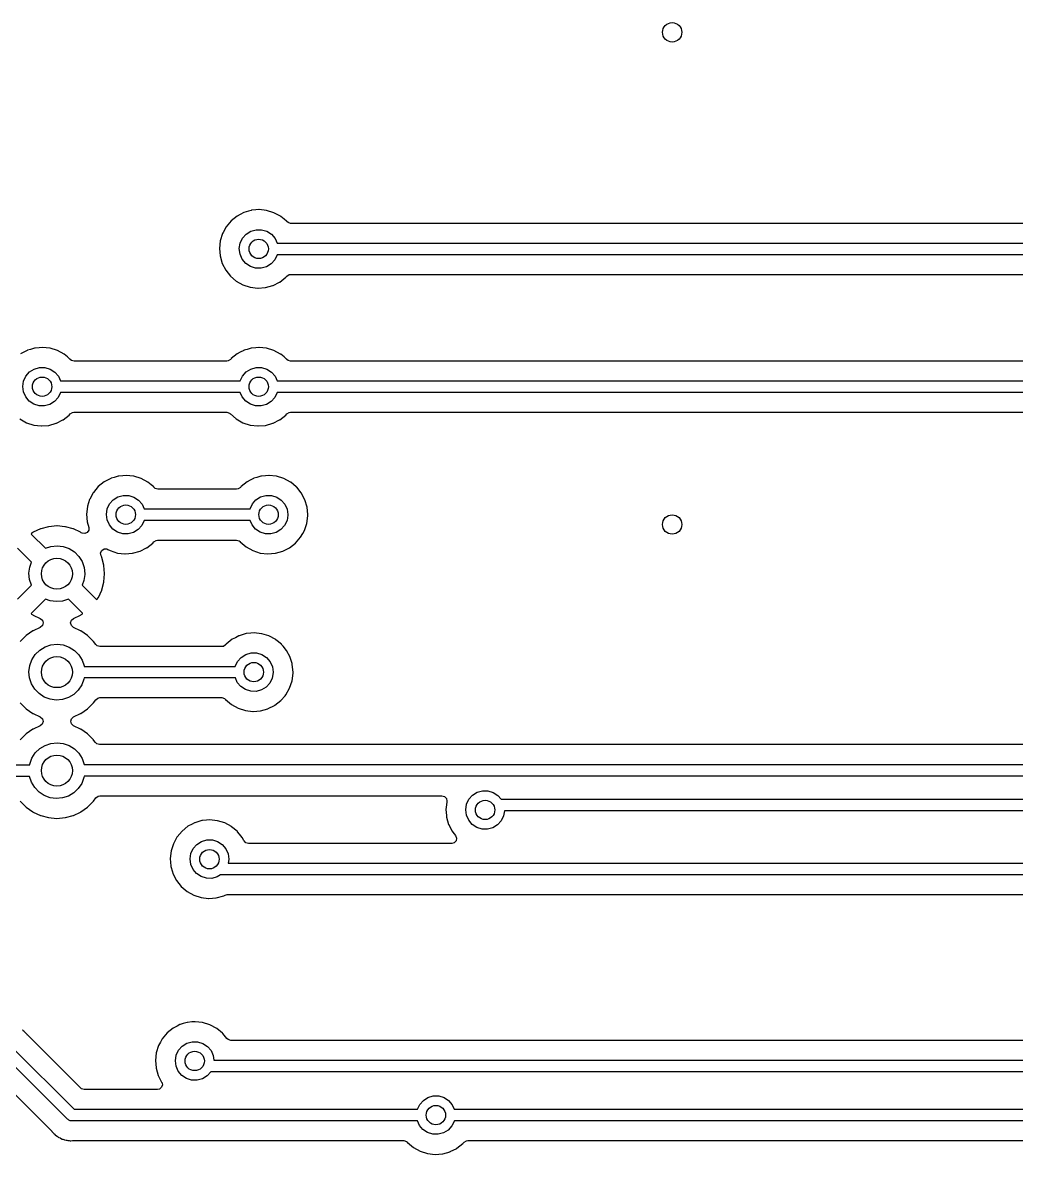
# Model space of a CAD drawing. Extents: x 41 to 172, y -227 to -42.
# Drawn here: x 84.21 to 109.85, y -186.43 to -157.23 of the extents above; entities that cross this region are included whole.
import ezdxf

# ---------------------------------------------------------------- set-up
doc = ezdxf.new("R2010")
doc.units = 0
doc.layers.add('BLACK', color=7, linetype='CONTINUOUS')

msp = doc.modelspace()

# ---------------------------------------------------------------- linework, layer by layer
at = {"layer": 'BLACK', "linetype": 'CONTINUOUS'}
for p, q in [((90.1012, -162.074), (90.0372, -162.093)), ((90.1071, -162.073), (90.1012, -162.074)), ((90.1012, -162.074), (90.1012, -162.074)), ((90.1132, -162.072), (90.1071, -162.073)), ((90.1133, -162.072), (90.1132, -162.072)), ((90.2216, -162.062), (90.1133, -162.072)), ((90.3041, -162.055), (90.2216, -162.062)), ((90.3102, -162.055), (90.3041, -162.055)), ((90.4946, -162.075), (90.3102, -162.055)), ((90.3102, -162.055), (90.3102, -162.055)), ((90.5008, -162.075), (90.4946, -162.075)), ((90.4946, -162.075), (90.4946, -162.075)), ((90.6897, -162.134), (90.5008, -162.075)), ((89.588, -162.344), (89.4608, -162.495)), ((89.7421, -162.22), (89.588, -162.344)), ((89.8211, -162.179), (89.7421, -162.22)), ((89.9119, -162.131), (89.8211, -162.179)), ((89.9174, -162.128), (89.9119, -162.131)), ((89.9119, -162.131), (89.9119, -162.131)), ((90.0372, -162.093), (89.9174, -162.128)), ((90.8637, -162.228), (90.6897, -162.134)), ((90.8684, -162.232), (90.8637, -162.228)), ((90.9501, -162.299), (90.8684, -162.232)), ((90.8684, -162.232), (90.8684, -162.232)), ((91.0161, -162.354), (90.9501, -162.299)), ((91.02, -162.359), (91.0161, -162.354)), ((91.0236, -162.363), (91.02, -162.359)), ((91.02, -162.359), (91.02, -162.359)), ((91.0531, -162.389), (91.0236, -162.363)), ((89.3791, -162.644), (89.3656, -162.669)), ((89.4579, -162.501), (89.3791, -162.644)), ((89.4608, -162.495), (89.4579, -162.501)), ((89.4579, -162.501), (89.4579, -162.501)), ((89.9729, -162.687), (90.0928, -162.612)), ((90.0928, -162.612), (90.2291, -162.573)), ((90.2291, -162.573), (90.3709, -162.573)), ((90.3709, -162.573), (90.5067, -162.614)), ((90.5067, -162.614), (90.6257, -162.691)), ((91.1212, -162.409), (91.0531, -162.389)), ((120.97, -162.409), (91.1212, -162.409)), ((89.3058, -162.857), (89.2837, -163.054)), ((89.3656, -162.669), (89.3058, -162.857)), ((89.797, -163.062), (89.8188, -162.922)), ((89.8188, -162.922), (89.8791, -162.793)), ((89.8791, -162.793), (89.9729, -162.687)), ((90.6257, -162.691), (90.7182, -162.799)), ((90.7182, -162.799), (90.7725, -162.918)), ((90.7725, -162.918), (121.317, -162.918)), ((89.2837, -163.054), (89.3003, -163.251)), ((89.8154, -163.202), (89.797, -163.062)), ((89.8725, -163.332), (89.8154, -163.202)), ((90.7733, -163.22), (90.7115, -163.348)), ((90.7737, -163.218), (90.7733, -163.22)), ((121.318, -163.218), (90.7737, -163.218)), ((89.3003, -163.251), (89.3548, -163.441)), ((89.3548, -163.441), (89.4452, -163.617)), ((89.9637, -163.441), (89.8725, -163.332)), ((90.0817, -163.519), (89.9637, -163.441)), ((90.2171, -163.562), (90.0817, -163.519)), ((90.4956, -163.527), (90.3588, -163.564)), ((90.6164, -163.453), (90.4956, -163.527)), ((90.7115, -163.348), (90.6164, -163.453)), ((89.4452, -163.617), (89.568, -163.772)), ((89.568, -163.772), (89.7186, -163.9)), ((90.3588, -163.564), (90.2171, -163.562)), ((90.84, -163.924), (90.9958, -163.802)), ((90.9958, -163.802), (91.0232, -163.77)), ((91.0232, -163.77), (91.0829, -163.732)), ((91.0829, -163.732), (91.1186, -163.726)), ((91.1186, -163.726), (120.967, -163.726)), ((89.7186, -163.9), (89.8913, -163.997)), ((89.8913, -163.997), (90.0794, -164.058)), ((90.0794, -164.058), (90.2758, -164.081)), ((90.2758, -164.081), (90.2819, -164.081)), ((90.2819, -164.081), (90.4668, -164.066)), ((90.2819, -164.081), (90.2819, -164.081)), ((90.4668, -164.066), (90.4668, -164.066)), ((90.4668, -164.066), (90.473, -164.066)), ((90.473, -164.066), (90.6635, -164.013)), ((90.6635, -164.013), (90.669, -164.01)), ((90.669, -164.01), (90.8345, -163.926)), ((90.669, -164.01), (90.669, -164.01)), ((90.8345, -163.926), (90.84, -163.924)), ((90.8345, -163.926), (90.8345, -163.926)), ((84.2331, -165.735), (84.1541, -165.776)), ((84.3239, -165.687), (84.2331, -165.735)), ((84.3294, -165.684), (84.3239, -165.687)), ((84.3239, -165.687), (84.3239, -165.687)), ((84.4081, -165.661), (84.3294, -165.684)), ((84.5132, -165.63), (84.4081, -165.661)), ((84.5191, -165.629), (84.5132, -165.63)), ((84.5132, -165.63), (84.5132, -165.63)), ((84.5252, -165.628), (84.5191, -165.629)), ((84.5253, -165.628), (84.5252, -165.628)), ((84.6336, -165.618), (84.5253, -165.628)), ((84.7161, -165.611), (84.6336, -165.618)), ((84.7222, -165.611), (84.7161, -165.611)), ((84.9066, -165.631), (84.7222, -165.611)), ((84.7222, -165.611), (84.7222, -165.611)), ((84.9128, -165.631), (84.9066, -165.631)), ((84.9066, -165.631), (84.9066, -165.631)), ((85.1017, -165.69), (84.9128, -165.631)), ((85.2757, -165.784), (85.1017, -165.69)), ((85.2804, -165.788), (85.2757, -165.784)), ((85.3621, -165.855), (85.2804, -165.788)), ((85.2804, -165.788), (85.2804, -165.788)), ((85.4281, -165.91), (85.3621, -165.855)), ((89.7421, -165.776), (89.588, -165.9)), ((89.8211, -165.735), (89.7421, -165.776)), ((89.9119, -165.687), (89.8211, -165.735)), ((89.9174, -165.684), (89.9119, -165.687)), ((89.9119, -165.687), (89.9119, -165.687)), ((89.9961, -165.661), (89.9174, -165.684)), ((90.1012, -165.63), (89.9961, -165.661)), ((90.1071, -165.629), (90.1012, -165.63)), ((90.1012, -165.63), (90.1012, -165.63)), ((90.1132, -165.628), (90.1071, -165.629)), ((90.1133, -165.628), (90.1132, -165.628)), ((90.2216, -165.618), (90.1133, -165.628)), ((90.3041, -165.611), (90.2216, -165.618)), ((90.3102, -165.611), (90.3041, -165.611)), ((90.4946, -165.631), (90.3102, -165.611)), ((90.3102, -165.611), (90.3102, -165.611)), ((90.5008, -165.631), (90.4946, -165.631)), ((90.4946, -165.631), (90.4946, -165.631)), ((90.6897, -165.69), (90.5008, -165.631)), ((90.8637, -165.784), (90.6897, -165.69)), ((90.8684, -165.788), (90.8637, -165.784)), ((90.9501, -165.855), (90.8684, -165.788)), ((90.8684, -165.788), (90.8684, -165.788)), ((91.0161, -165.91), (90.9501, -165.855)), ((84.5048, -166.168), (84.6411, -166.129)), ((84.6411, -166.129), (84.7829, -166.129)), ((84.7829, -166.129), (84.9187, -166.17)), ((85.432, -165.915), (85.4281, -165.91)), ((85.4356, -165.919), (85.432, -165.915)), ((85.432, -165.915), (85.432, -165.915)), ((85.4651, -165.945), (85.4356, -165.919)), ((85.5332, -165.965), (85.4651, -165.945)), ((89.4742, -165.965), (85.5332, -165.965)), ((89.5116, -165.96), (89.4742, -165.965)), ((89.5708, -165.92), (89.5116, -165.96)), ((89.584, -165.905), (89.5708, -165.92)), ((89.588, -165.9), (89.584, -165.905)), ((90.0928, -166.168), (90.2291, -166.129)), ((90.2291, -166.129), (90.3709, -166.129)), ((90.3709, -166.129), (90.5067, -166.17)), ((91.02, -165.915), (91.0161, -165.91)), ((91.0236, -165.919), (91.02, -165.915)), ((91.02, -165.915), (91.02, -165.915)), ((91.0531, -165.945), (91.0236, -165.919)), ((91.1212, -165.965), (91.0531, -165.945)), ((120.97, -165.965), (91.1212, -165.965)), ((84.2308, -166.478), (84.2911, -166.349)), ((84.2911, -166.349), (84.3849, -166.243)), ((84.3849, -166.243), (84.5048, -166.168)), ((84.9187, -166.17), (85.0377, -166.247)), ((85.0377, -166.247), (85.1302, -166.355)), ((85.1302, -166.355), (85.1845, -166.474)), ((89.8206, -166.474), (89.8791, -166.349)), ((89.8791, -166.349), (89.9729, -166.243)), ((89.9729, -166.243), (90.0928, -166.168)), ((90.5067, -166.17), (90.6257, -166.247)), ((90.6257, -166.247), (90.7182, -166.355)), ((90.7182, -166.355), (90.7725, -166.474)), ((84.209, -166.618), (84.2308, -166.478)), ((84.2274, -166.758), (84.209, -166.618)), ((85.1845, -166.474), (89.8206, -166.474)), ((90.7725, -166.474), (121.317, -166.474)), ((84.2845, -166.888), (84.2274, -166.758)), ((84.3757, -166.997), (84.2845, -166.888)), ((84.4937, -167.075), (84.3757, -166.997)), ((85.0284, -167.009), (84.9076, -167.083)), ((85.1235, -166.904), (85.0284, -167.009)), ((85.1853, -166.776), (85.1235, -166.904)), ((85.1857, -166.774), (85.1853, -166.776)), ((89.8223, -166.774), (85.1857, -166.774)), ((89.8725, -166.888), (89.8223, -166.774)), ((89.9637, -166.997), (89.8725, -166.888)), ((90.0817, -167.075), (89.9637, -166.997)), ((90.6164, -167.009), (90.4956, -167.083)), ((90.7115, -166.904), (90.6164, -167.009)), ((90.7733, -166.776), (90.7115, -166.904)), ((90.7737, -166.774), (90.7733, -166.776)), ((121.318, -166.774), (90.7737, -166.774)), ((84.6291, -167.118), (84.4937, -167.075)), ((84.7708, -167.12), (84.6291, -167.118)), ((84.9076, -167.083), (84.7708, -167.12)), ((85.4078, -167.358), (85.4352, -167.326)), ((85.4352, -167.326), (85.4949, -167.288)), ((85.4949, -167.288), (85.5306, -167.282)), ((85.5306, -167.282), (89.4715, -167.282)), ((89.4715, -167.282), (89.5396, -167.303)), ((89.5396, -167.303), (89.5621, -167.321)), ((89.5621, -167.321), (89.5642, -167.323)), ((89.5642, -167.323), (89.568, -167.328)), ((89.568, -167.328), (89.7186, -167.456)), ((90.2171, -167.118), (90.0817, -167.075)), ((90.3588, -167.12), (90.2171, -167.118)), ((90.4956, -167.083), (90.3588, -167.12)), ((90.9958, -167.358), (91.0232, -167.326)), ((91.0232, -167.326), (91.0829, -167.288)), ((91.0829, -167.288), (91.1186, -167.282)), ((91.1186, -167.282), (120.967, -167.282)), ((84.1307, -167.456), (84.3033, -167.553)), ((84.3033, -167.553), (84.4914, -167.614)), ((84.4914, -167.614), (84.6878, -167.637)), ((84.6939, -167.637), (84.8788, -167.622)), ((84.8788, -167.622), (84.8788, -167.622)), ((84.8788, -167.622), (84.885, -167.622)), ((84.885, -167.622), (85.0755, -167.569)), ((85.0755, -167.569), (85.081, -167.566)), ((85.081, -167.566), (85.2465, -167.482)), ((85.081, -167.566), (85.081, -167.566)), ((85.2465, -167.482), (85.252, -167.48)), ((85.2465, -167.482), (85.2465, -167.482)), ((85.252, -167.48), (85.4078, -167.358)), ((89.7186, -167.456), (89.8913, -167.553)), ((89.8913, -167.553), (90.0794, -167.614)), ((90.0794, -167.614), (90.2758, -167.637)), ((90.2819, -167.637), (90.4668, -167.622)), ((90.4668, -167.622), (90.4668, -167.622)), ((90.4668, -167.622), (90.473, -167.622)), ((90.473, -167.622), (90.6635, -167.569)), ((90.6635, -167.569), (90.669, -167.566)), ((90.669, -167.566), (90.8345, -167.482)), ((90.669, -167.566), (90.669, -167.566)), ((90.8345, -167.482), (90.84, -167.48)), ((90.8345, -167.482), (90.8345, -167.482)), ((90.84, -167.48), (90.9958, -167.358)), ((84.6878, -167.637), (84.6939, -167.637)), ((84.6939, -167.637), (84.6939, -167.637)), ((90.2758, -167.637), (90.2819, -167.637)), ((90.2819, -167.637), (90.2819, -167.637)), ((86.3131, -169.078), (86.159, -169.202)), ((86.3921, -169.037), (86.3131, -169.078)), ((86.4829, -168.989), (86.3921, -169.037)), ((86.4884, -168.986), (86.4829, -168.989)), ((86.4829, -168.989), (86.4829, -168.989)), ((86.5671, -168.963), (86.4884, -168.986)), ((86.6722, -168.932), (86.5671, -168.963)), ((86.6781, -168.931), (86.6722, -168.932)), ((86.6722, -168.932), (86.6722, -168.932)), ((86.6842, -168.93), (86.6781, -168.931)), ((86.6843, -168.93), (86.6842, -168.93)), ((86.7926, -168.92), (86.6843, -168.93)), ((86.8751, -168.913), (86.7926, -168.92)), ((86.8812, -168.913), (86.8751, -168.913)), ((87.0656, -168.933), (86.8812, -168.913)), ((86.8812, -168.913), (86.8812, -168.913)), ((87.0718, -168.933), (87.0656, -168.933)), ((87.0656, -168.933), (87.0656, -168.933)), ((87.2607, -168.992), (87.0718, -168.933)), ((87.4347, -169.086), (87.2607, -168.992)), ((89.9961, -169.078), (89.842, -169.202)), ((90.0751, -169.037), (89.9961, -169.078)), ((90.1659, -168.989), (90.0751, -169.037)), ((90.1714, -168.986), (90.1659, -168.989)), ((90.1659, -168.989), (90.1659, -168.989)), ((90.2501, -168.963), (90.1714, -168.986)), ((90.3552, -168.932), (90.2501, -168.963)), ((90.3611, -168.931), (90.3552, -168.932)), ((90.3552, -168.932), (90.3552, -168.932)), ((90.3672, -168.93), (90.3611, -168.931)), ((90.3673, -168.93), (90.3672, -168.93)), ((90.4756, -168.92), (90.3673, -168.93)), ((90.5581, -168.913), (90.4756, -168.92)), ((90.5642, -168.913), (90.5581, -168.913)), ((90.7486, -168.933), (90.5642, -168.913)), ((90.5642, -168.913), (90.5642, -168.913)), ((90.7548, -168.933), (90.7486, -168.933)), ((90.7486, -168.933), (90.7486, -168.933)), ((90.9437, -168.992), (90.7548, -168.933)), ((91.1177, -169.086), (90.9437, -168.992)), ((86.0254, -169.365), (85.9366, -169.527)), ((86.0289, -169.359), (86.0254, -169.365)), ((86.0318, -169.353), (86.0289, -169.359)), ((86.0289, -169.359), (86.0289, -169.359)), ((86.159, -169.202), (86.0318, -169.353)), ((87.4394, -169.09), (87.4347, -169.086)), ((87.5211, -169.157), (87.4394, -169.09)), ((87.4394, -169.09), (87.4394, -169.09)), ((87.5871, -169.212), (87.5211, -169.157)), ((87.591, -169.217), (87.5871, -169.212)), ((87.5946, -169.221), (87.591, -169.217)), ((87.591, -169.217), (87.591, -169.217)), ((87.6241, -169.247), (87.5946, -169.221)), ((87.6922, -169.267), (87.6241, -169.247)), ((89.7282, -169.267), (87.6922, -169.267)), ((89.7656, -169.262), (89.7282, -169.267)), ((89.8248, -169.222), (89.7656, -169.262)), ((89.838, -169.207), (89.8248, -169.222)), ((89.842, -169.202), (89.838, -169.207)), ((91.1224, -169.09), (91.1177, -169.086)), ((91.2637, -169.207), (91.1224, -169.09)), ((91.1224, -169.09), (91.1224, -169.09)), ((91.2701, -169.212), (91.2637, -169.207)), ((91.274, -169.217), (91.2701, -169.212)), ((91.2776, -169.221), (91.274, -169.217)), ((91.274, -169.217), (91.274, -169.217)), ((91.3951, -169.365), (91.2776, -169.221)), ((91.4879, -169.54), (91.3951, -169.365)), ((85.9347, -169.533), (85.8786, -169.709)), ((85.9366, -169.527), (85.9347, -169.533)), ((85.9347, -169.533), (85.9347, -169.533)), ((86.3898, -169.78), (86.4501, -169.651)), ((86.4501, -169.651), (86.5439, -169.545)), ((86.5439, -169.545), (86.6638, -169.47)), ((86.6638, -169.47), (86.8001, -169.431)), ((86.8001, -169.431), (86.9419, -169.431)), ((86.9419, -169.431), (87.0777, -169.472)), ((87.0777, -169.472), (87.1967, -169.549)), ((87.1967, -169.549), (87.2892, -169.657)), ((87.2892, -169.657), (87.3435, -169.776)), ((90.0746, -169.776), (90.1331, -169.651)), ((90.1331, -169.651), (90.2269, -169.545)), ((90.2269, -169.545), (90.3468, -169.47)), ((90.3468, -169.47), (90.4831, -169.431)), ((90.4831, -169.431), (90.6249, -169.431)), ((90.6249, -169.431), (90.7607, -169.472)), ((90.7607, -169.472), (90.8797, -169.549)), ((90.8797, -169.549), (90.9722, -169.657)), ((90.9722, -169.657), (91.0309, -169.786)), ((91.5451, -169.729), (91.4879, -169.54)), ((85.8768, -169.715), (85.8547, -169.912)), ((85.8547, -169.912), (85.8713, -170.109)), ((85.8786, -169.709), (85.8768, -169.715)), ((86.368, -169.92), (86.3898, -169.78)), ((86.3864, -170.06), (86.368, -169.92)), ((87.3435, -169.776), (90.0746, -169.776)), ((91.0509, -169.938), (91.0273, -170.078)), ((91.0309, -169.786), (91.051, -169.926)), ((91.051, -169.926), (91.0509, -169.938)), ((91.5392, -170.151), (91.564, -169.954)), ((91.5644, -169.926), (91.5451, -169.729)), ((91.564, -169.954), (91.5644, -169.926)), ((84.8706, -170.237), (84.6737, -170.29)), ((84.8814, -170.236), (84.8706, -170.237)), ((85.0845, -170.218), (84.8814, -170.236)), ((85.0955, -170.218), (85.0845, -170.218)), ((85.2986, -170.236), (85.0955, -170.218)), ((85.3094, -170.237), (85.2986, -170.236)), ((85.5063, -170.29), (85.3094, -170.237)), ((85.8713, -170.109), (85.873, -170.115)), ((85.873, -170.115), (85.9128, -170.254)), ((86.4435, -170.19), (86.3864, -170.06)), ((86.5347, -170.299), (86.4435, -170.19)), ((87.2825, -170.206), (87.1874, -170.311)), ((87.3443, -170.078), (87.2825, -170.206)), ((87.3447, -170.076), (87.3443, -170.078)), ((90.0763, -170.076), (87.3447, -170.076)), ((90.1265, -170.19), (90.0763, -170.076)), ((90.2177, -170.299), (90.1265, -170.19)), ((90.9655, -170.206), (90.8704, -170.311)), ((91.0273, -170.078), (90.9655, -170.206)), ((91.4768, -170.338), (91.5392, -170.151)), ((84.4344, -170.41), (84.426, -170.42)), ((84.426, -170.42), (84.4331, -170.434)), ((84.4331, -170.434), (84.7941, -170.795)), ((84.4691, -170.386), (84.4344, -170.41)), ((84.4786, -170.38), (84.4691, -170.386)), ((84.6634, -170.294), (84.4786, -170.38)), ((84.6737, -170.29), (84.6634, -170.294)), ((85.5166, -170.294), (85.5063, -170.29)), ((85.7014, -170.38), (85.5166, -170.294)), ((85.7109, -170.386), (85.7014, -170.38)), ((85.7194, -170.392), (85.7109, -170.386)), ((85.7386, -170.403), (85.7194, -170.392)), ((85.8088, -170.413), (85.7386, -170.403)), ((85.8735, -170.384), (85.8088, -170.413)), ((85.9123, -170.325), (85.8735, -170.384)), ((85.9128, -170.254), (85.9123, -170.325)), ((86.6527, -170.377), (86.5347, -170.299)), ((86.7881, -170.42), (86.6527, -170.377)), ((86.9298, -170.422), (86.7881, -170.42)), ((87.0666, -170.385), (86.9298, -170.422)), ((87.1874, -170.311), (87.0666, -170.385)), ((90.3357, -170.377), (90.2177, -170.299)), ((90.4711, -170.42), (90.3357, -170.377)), ((90.6128, -170.422), (90.4711, -170.42)), ((90.7496, -170.385), (90.6128, -170.422)), ((90.8704, -170.311), (90.7496, -170.385)), ((91.2498, -170.66), (91.3791, -170.51)), ((91.3791, -170.51), (91.4357, -170.41)), ((91.4357, -170.41), (91.4768, -170.338)), ((84.4359, -171.155), (84.0731, -170.792)), ((84.7941, -170.795), (84.9354, -170.747)), ((84.9354, -170.747), (85.095, -170.73)), ((85.095, -170.73), (85.2544, -170.749)), ((85.2544, -170.749), (85.4056, -170.803)), ((85.4056, -170.803), (85.5412, -170.889)), ((86.2465, -170.85), (86.306, -170.811)), ((86.306, -170.811), (86.377, -170.811)), ((86.377, -170.811), (86.4039, -170.822)), ((86.4039, -170.822), (86.4623, -170.855)), ((87.24, -170.868), (87.4055, -170.784)), ((87.4055, -170.784), (87.411, -170.782)), ((87.4055, -170.784), (87.4055, -170.784)), ((87.411, -170.782), (87.5668, -170.66)), ((87.5668, -170.66), (87.5942, -170.628)), ((87.5942, -170.628), (87.6539, -170.59)), ((87.6539, -170.59), (87.6896, -170.584)), ((87.6896, -170.584), (89.7255, -170.584)), ((89.7255, -170.584), (89.7936, -170.605)), ((89.7936, -170.605), (89.8161, -170.623)), ((89.8161, -170.623), (89.8182, -170.625)), ((89.8182, -170.625), (89.822, -170.63)), ((89.822, -170.63), (89.9727, -170.758)), ((89.9727, -170.758), (90.1453, -170.855)), ((90.923, -170.868), (91.0885, -170.784)), ((91.0885, -170.784), (91.094, -170.782)), ((91.0885, -170.784), (91.0885, -170.784)), ((91.094, -170.782), (91.2498, -170.66)), ((85.5412, -170.889), (85.6543, -171.003)), ((85.6543, -171.003), (85.7393, -171.139)), ((86.2176, -170.915), (86.2465, -170.85)), ((86.2282, -170.985), (86.2176, -170.915)), ((86.246, -171.023), (86.2282, -170.985)), ((86.2498, -171.034), (86.246, -171.023)), ((86.3025, -171.231), (86.2498, -171.034)), ((86.4623, -170.855), (86.6504, -170.916)), ((86.6504, -170.916), (86.8468, -170.939)), ((86.8468, -170.939), (86.8529, -170.939)), ((86.8529, -170.939), (87.0378, -170.924)), ((86.8529, -170.939), (86.8529, -170.939)), ((87.0378, -170.924), (87.0378, -170.924)), ((87.0378, -170.924), (87.044, -170.924)), ((87.044, -170.924), (87.2345, -170.871)), ((87.2345, -170.871), (87.24, -170.868)), ((87.24, -170.868), (87.24, -170.868)), ((90.1453, -170.855), (90.3334, -170.916)), ((90.3334, -170.916), (90.5298, -170.939)), ((90.5298, -170.939), (90.5359, -170.939)), ((90.5359, -170.939), (90.7208, -170.924)), ((90.5359, -170.939), (90.5359, -170.939)), ((90.7208, -170.924), (90.7208, -170.924)), ((90.7208, -170.924), (90.727, -170.924)), ((90.727, -170.924), (90.9175, -170.871)), ((90.9175, -170.871), (90.923, -170.868)), ((90.923, -170.868), (90.923, -170.868)), ((84.3701, -171.44), (84.3902, -171.281)), ((84.3902, -171.281), (84.4359, -171.155)), ((85.7393, -171.139), (85.7921, -171.29)), ((85.7921, -171.29), (85.81, -171.45)), ((86.3044, -171.241), (86.3025, -171.231)), ((86.3222, -171.445), (86.3044, -171.241)), ((84.3857, -171.6), (84.3701, -171.44)), ((84.4345, -171.746), (84.3857, -171.6)), ((85.7874, -171.629), (85.7436, -171.744)), ((85.8097, -171.47), (85.7874, -171.629)), ((85.81, -171.45), (85.8097, -171.47)), ((86.2498, -171.866), (86.3025, -171.669)), ((86.3025, -171.669), (86.3044, -171.659)), ((86.3044, -171.659), (86.3222, -171.455)), ((86.3222, -171.455), (86.3222, -171.445)), ((84.0739, -172.107), (84.4345, -171.746)), ((85.7436, -171.744), (86.1068, -172.108)), ((86.1599, -172.061), (86.246, -171.877)), ((86.246, -171.877), (86.2498, -171.866)), ((84.7954, -172.104), (84.4324, -172.467)), ((84.9158, -172.149), (84.7954, -172.104)), ((85.0749, -172.17), (84.9158, -172.149)), ((85.2348, -172.155), (85.0749, -172.17)), ((85.3867, -172.106), (85.2348, -172.155)), ((85.7469, -172.466), (85.3867, -172.106)), ((86.1068, -172.108), (86.1186, -172.114)), ((86.1186, -172.114), (86.1306, -172.105)), ((86.1306, -172.105), (86.1544, -172.071)), ((86.1544, -172.071), (86.1599, -172.061)), ((84.4324, -172.467), (84.4259, -172.479)), ((84.4259, -172.479), (84.4352, -172.491)), ((84.4352, -172.491), (84.4691, -172.514)), ((84.4691, -172.514), (84.4786, -172.52)), ((84.4786, -172.52), (84.6623, -172.606)), ((85.5177, -172.606), (85.7014, -172.52)), ((85.7014, -172.52), (85.7109, -172.514)), ((85.7109, -172.514), (85.7456, -172.49)), ((85.7456, -172.49), (85.754, -172.48)), ((85.754, -172.48), (85.7469, -172.466)), ((84.6623, -172.834), (84.4784, -172.92)), ((84.6623, -172.606), (84.7156, -172.652)), ((84.7145, -172.789), (84.6623, -172.834)), ((84.7351, -172.721), (84.7145, -172.789)), ((84.7156, -172.652), (84.7351, -172.721)), ((85.4449, -172.719), (85.4655, -172.651)), ((85.4644, -172.787), (85.4449, -172.719)), ((85.5177, -172.834), (85.4644, -172.787)), ((85.4655, -172.651), (85.5177, -172.606)), ((85.7016, -172.92), (85.5177, -172.834)), ((84.2973, -173.045), (84.1453, -173.197)), ((84.4734, -172.922), (84.2973, -173.045)), ((84.4784, -172.92), (84.4734, -172.922)), ((84.4784, -172.92), (84.4784, -172.92)), ((85.7066, -172.922), (85.7016, -172.92)), ((85.7016, -172.92), (85.7016, -172.92)), ((85.8827, -173.045), (85.7066, -172.922)), ((86.0347, -173.197), (85.8827, -173.045)), ((89.6151, -173.142), (89.461, -173.266)), ((89.6941, -173.101), (89.6151, -173.142)), ((89.7849, -173.053), (89.6941, -173.101)), ((89.7904, -173.05), (89.7849, -173.053)), ((89.7849, -173.053), (89.7849, -173.053)), ((89.8691, -173.027), (89.7904, -173.05)), ((89.9742, -172.996), (89.8691, -173.027)), ((89.9801, -172.995), (89.9742, -172.996)), ((89.9742, -172.996), (89.9742, -172.996)), ((89.9862, -172.994), (89.9801, -172.995)), ((89.9863, -172.994), (89.9862, -172.994)), ((90.0946, -172.984), (89.9863, -172.994)), ((90.1771, -172.977), (90.0946, -172.984)), ((90.1832, -172.977), (90.1771, -172.977)), ((90.3676, -172.997), (90.1832, -172.977)), ((90.1832, -172.977), (90.1832, -172.977)), ((90.3738, -172.997), (90.3676, -172.997)), ((90.3676, -172.997), (90.3676, -172.997)), ((90.5627, -173.056), (90.3738, -172.997)), ((90.7367, -173.15), (90.5627, -173.056)), ((90.7414, -173.154), (90.7367, -173.15)), ((90.8827, -173.271), (90.7414, -173.154)), ((90.7414, -173.154), (90.7414, -173.154)), ((84.532, -173.535), (84.6467, -173.423)), ((84.6467, -173.423), (84.7834, -173.339)), ((84.7834, -173.339), (84.9354, -173.287)), ((84.9354, -173.287), (85.095, -173.27)), ((85.095, -173.27), (85.2544, -173.289)), ((85.2544, -173.289), (85.4056, -173.343)), ((85.4056, -173.343), (85.5412, -173.429)), ((85.5412, -173.429), (85.6543, -173.543)), ((86.0378, -173.202), (86.0347, -173.197)), ((86.091, -173.278), (86.0378, -173.202)), ((86.1261, -173.311), (86.091, -173.278)), ((86.1942, -173.332), (86.1261, -173.311)), ((89.3472, -173.332), (86.1942, -173.332)), ((89.3846, -173.326), (89.3472, -173.332)), ((89.4438, -173.286), (89.3846, -173.326)), ((89.457, -173.271), (89.4438, -173.286)), ((89.461, -173.266), (89.457, -173.271)), ((90.8891, -173.276), (90.8827, -173.271)), ((90.893, -173.281), (90.8891, -173.276)), ((90.9262, -173.321), (90.893, -173.281)), ((90.893, -173.281), (90.893, -173.281)), ((91.0141, -173.429), (90.9262, -173.321)), ((91.1069, -173.604), (91.0141, -173.429)), ((84.3902, -173.821), (84.4451, -173.67)), ((84.4451, -173.67), (84.532, -173.535)), ((85.6543, -173.543), (85.7393, -173.679)), ((85.7393, -173.679), (85.7921, -173.83)), ((89.6936, -173.84), (89.7521, -173.715)), ((89.7521, -173.715), (89.8459, -173.609)), ((89.8459, -173.609), (89.9658, -173.534)), ((89.9658, -173.534), (90.1021, -173.495)), ((90.1021, -173.495), (90.2439, -173.495)), ((90.2439, -173.495), (90.3797, -173.536)), ((90.3797, -173.536), (90.4987, -173.613)), ((90.4987, -173.613), (90.5912, -173.721)), ((90.5912, -173.721), (90.6499, -173.85)), ((91.1087, -173.61), (91.1069, -173.604)), ((91.1575, -173.771), (91.1087, -173.61)), ((84.3701, -173.98), (84.3902, -173.821)), ((84.3857, -174.14), (84.3701, -173.98)), ((85.7921, -173.83), (85.7932, -173.84)), ((85.7932, -173.84), (89.6936, -173.84)), ((90.6699, -174.002), (90.6463, -174.142)), ((90.6499, -173.85), (90.67, -173.99)), ((90.67, -173.99), (90.6699, -174.002)), ((91.1641, -173.793), (91.1575, -173.771)), ((91.1582, -174.215), (91.183, -174.018)), ((91.1834, -173.99), (91.1641, -173.793)), ((91.183, -174.018), (91.1834, -173.99)), ((84.4364, -174.292), (84.3857, -174.14)), ((84.5196, -174.429), (84.4364, -174.292)), ((85.7304, -174.319), (85.6416, -174.453)), ((85.7874, -174.169), (85.7304, -174.319)), ((85.7915, -174.14), (85.7874, -174.169)), ((89.6953, -174.14), (85.7915, -174.14)), ((89.7455, -174.254), (89.6953, -174.14)), ((89.8367, -174.363), (89.7455, -174.254)), ((90.5845, -174.27), (90.4894, -174.375)), ((90.6463, -174.142), (90.5845, -174.27)), ((91.0958, -174.402), (91.1582, -174.215)), ((84.6311, -174.545), (84.5196, -174.429)), ((84.7654, -174.633), (84.6311, -174.545)), ((84.9158, -174.689), (84.7654, -174.633)), ((85.5253, -174.564), (85.3874, -174.646)), ((85.6416, -174.453), (85.5253, -174.564)), ((89.9547, -174.441), (89.8367, -174.363)), ((90.0901, -174.484), (89.9547, -174.441)), ((90.2318, -174.486), (90.0901, -174.484)), ((90.3686, -174.449), (90.2318, -174.486)), ((90.4894, -174.375), (90.3686, -174.449)), ((90.8688, -174.724), (90.9787, -174.597)), ((90.9787, -174.597), (90.994, -174.579)), ((90.994, -174.579), (90.9941, -174.579)), ((90.9941, -174.579), (90.9981, -174.574)), ((90.9981, -174.574), (91.0958, -174.402)), ((84.1453, -174.783), (84.2973, -174.935)), ((85.0749, -174.71), (84.9158, -174.689)), ((85.2348, -174.695), (85.0749, -174.71)), ((85.3874, -174.646), (85.2348, -174.695)), ((85.8827, -174.935), (86.0347, -174.783)), ((86.0347, -174.783), (86.091, -174.702)), ((86.091, -174.702), (86.1465, -174.658)), ((86.1465, -174.658), (86.1942, -174.648)), ((86.1942, -174.648), (89.3445, -174.648)), ((89.3445, -174.648), (89.4126, -174.669)), ((89.4126, -174.669), (89.4351, -174.687)), ((89.4351, -174.687), (89.4372, -174.689)), ((89.4372, -174.689), (89.441, -174.694)), ((89.441, -174.694), (89.5917, -174.822)), ((89.5917, -174.822), (89.7643, -174.919)), ((89.7643, -174.919), (89.9524, -174.98)), ((90.542, -174.932), (90.7075, -174.848)), ((90.7075, -174.848), (90.713, -174.846)), ((90.7075, -174.848), (90.7075, -174.848)), ((90.713, -174.846), (90.8688, -174.724)), ((84.2973, -174.935), (84.4734, -175.058)), ((84.4734, -175.058), (84.4784, -175.06)), ((84.4784, -175.06), (84.4784, -175.06)), ((84.4784, -175.06), (84.6618, -175.146)), ((84.6618, -175.146), (84.715, -175.193)), ((84.715, -175.193), (84.7345, -175.261)), ((85.4455, -175.259), (85.466, -175.191)), ((85.466, -175.191), (85.5182, -175.146)), ((85.5182, -175.146), (85.7016, -175.06)), ((85.7016, -175.06), (85.7066, -175.058)), ((85.7016, -175.06), (85.7016, -175.06)), ((85.7066, -175.058), (85.8827, -174.935)), ((89.9524, -174.98), (90.1488, -175.003)), ((90.1488, -175.003), (90.1549, -175.003)), ((90.1549, -175.003), (90.3398, -174.988)), ((90.1549, -175.003), (90.1549, -175.003)), ((90.3398, -174.988), (90.3398, -174.988)), ((90.3398, -174.988), (90.346, -174.988)), ((90.346, -174.988), (90.5365, -174.935)), ((90.5365, -174.935), (90.542, -174.932)), ((90.542, -174.932), (90.542, -174.932)), ((84.4734, -175.462), (84.2973, -175.585)), ((84.4784, -175.46), (84.4734, -175.462)), ((84.6618, -175.374), (84.4784, -175.46)), ((84.4784, -175.46), (84.4784, -175.46)), ((84.714, -175.329), (84.6618, -175.374)), ((84.7345, -175.261), (84.714, -175.329)), ((85.465, -175.327), (85.4455, -175.259)), ((85.5182, -175.374), (85.465, -175.327)), ((85.7016, -175.46), (85.5182, -175.374)), ((85.7066, -175.462), (85.7016, -175.46)), ((85.7016, -175.46), (85.7016, -175.46)), ((85.8827, -175.585), (85.7066, -175.462)), ((84.2973, -175.585), (84.1453, -175.737)), ((86.0347, -175.737), (85.8827, -175.585)), ((86.0378, -175.742), (86.0347, -175.737)), ((86.084, -175.808), (86.0378, -175.742)), ((84.4451, -176.21), (84.532, -176.075)), ((84.532, -176.075), (84.6467, -175.963)), ((84.6467, -175.963), (84.7834, -175.879)), ((84.7834, -175.879), (84.9354, -175.827)), ((84.9354, -175.827), (85.095, -175.81)), ((85.095, -175.81), (85.2544, -175.829)), ((85.2544, -175.829), (85.4056, -175.883)), ((85.4056, -175.883), (85.5412, -175.969)), ((85.5412, -175.969), (85.6543, -176.083)), ((85.6543, -176.083), (85.7393, -176.219)), ((86.1191, -175.841), (86.084, -175.808)), ((86.1872, -175.861), (86.1191, -175.841)), ((125.896, -175.861), (86.1872, -175.861)), ((74.1031, -176.38), (84.3877, -176.38)), ((84.3877, -176.38), (84.3902, -176.361)), ((84.3902, -176.361), (84.4451, -176.21)), ((85.7393, -176.219), (85.7919, -176.37)), ((85.7919, -176.37), (126.298, -176.37)), ((85.7929, -176.67), (85.7874, -176.709)), ((126.296, -176.67), (85.7929, -176.67)), ((84.3858, -176.68), (74.041, -176.68)), ((84.4364, -176.832), (84.3858, -176.68)), ((84.5196, -176.969), (84.4364, -176.832)), ((84.6311, -177.085), (84.5196, -176.969)), ((85.7304, -176.859), (85.6416, -176.993)), ((85.7874, -176.709), (85.7304, -176.859)), ((84.7654, -177.173), (84.6311, -177.085)), ((84.9158, -177.229), (84.7654, -177.173)), ((85.0749, -177.25), (84.9158, -177.229)), ((85.2348, -177.235), (85.0749, -177.25)), ((85.3874, -177.186), (85.2348, -177.235)), ((85.5253, -177.104), (85.3874, -177.186)), ((85.6416, -176.993), (85.5253, -177.104)), ((86.0347, -177.323), (86.098, -177.232)), ((86.098, -177.232), (86.1535, -177.188)), ((86.1535, -177.188), (86.2012, -177.178)), ((86.2012, -177.178), (95.0261, -177.178)), ((95.0261, -177.178), (95.0942, -177.199)), ((95.0942, -177.199), (95.1407, -177.252)), ((95.1407, -177.252), (95.1508, -177.322)), ((95.7211, -177.271), (95.8149, -177.165)), ((95.8149, -177.165), (95.9348, -177.09)), ((95.9348, -177.09), (96.0711, -177.051)), ((96.0711, -177.051), (96.2129, -177.051)), ((96.2129, -177.051), (96.3487, -177.092)), ((96.3487, -177.092), (96.4677, -177.169)), ((96.4677, -177.169), (96.5537, -177.269)), ((84.1453, -177.323), (84.2973, -177.475)), ((84.2973, -177.475), (84.4734, -177.598)), ((85.7066, -177.598), (85.8827, -177.475)), ((85.8827, -177.475), (86.0347, -177.323)), ((95.1321, -177.475), (95.1257, -177.532)), ((95.1257, -177.532), (95.1262, -177.538)), ((95.1262, -177.538), (95.1392, -177.693)), ((95.1471, -177.341), (95.1321, -177.475)), ((95.1478, -177.335), (95.1471, -177.341)), ((95.1471, -177.341), (95.1471, -177.341)), ((95.1495, -177.33), (95.1478, -177.335)), ((95.1508, -177.322), (95.1495, -177.33)), ((95.639, -177.54), (95.6608, -177.4)), ((95.6574, -177.68), (95.639, -177.54)), ((95.6608, -177.4), (95.7211, -177.271)), ((96.5537, -177.269), (123.476, -177.269)), ((84.4734, -177.598), (84.4784, -177.6)), ((84.4784, -177.6), (84.4784, -177.6)), ((84.4784, -177.6), (84.6632, -177.686)), ((84.6632, -177.686), (84.6682, -177.689)), ((84.6682, -177.689), (84.6735, -177.69)), ((84.6735, -177.69), (84.6735, -177.69)), ((84.6735, -177.69), (84.8705, -177.743)), ((84.8705, -177.743), (84.8705, -177.743)), ((84.8705, -177.743), (84.8759, -177.744)), ((84.8759, -177.744), (85.09, -177.763)), ((85.09, -177.763), (85.3041, -177.744)), ((85.3041, -177.744), (85.3095, -177.743)), ((85.3095, -177.743), (85.5065, -177.69)), ((85.3095, -177.743), (85.3095, -177.743)), ((85.5065, -177.69), (85.5118, -177.689)), ((85.5065, -177.69), (85.5065, -177.69)), ((85.5118, -177.689), (85.5168, -177.686)), ((85.5168, -177.686), (85.7016, -177.6)), ((85.7016, -177.6), (85.7066, -177.598)), ((85.7016, -177.6), (85.7016, -177.6)), ((88.8312, -177.822), (88.7261, -177.853)), ((88.8371, -177.821), (88.8312, -177.822)), ((88.8312, -177.822), (88.8312, -177.822)), ((88.8432, -177.82), (88.8371, -177.821)), ((88.8433, -177.82), (88.8432, -177.82)), ((88.9516, -177.81), (88.8433, -177.82)), ((89.0341, -177.803), (88.9516, -177.81)), ((89.0402, -177.803), (89.0341, -177.803)), ((89.2246, -177.823), (89.0402, -177.803)), ((89.0402, -177.803), (89.0402, -177.803)), ((89.2308, -177.823), (89.2246, -177.823)), ((89.2246, -177.823), (89.2246, -177.823)), ((89.4197, -177.882), (89.2308, -177.823)), ((95.1392, -177.693), (95.1423, -177.729)), ((95.1423, -177.729), (95.1968, -177.919)), ((95.7145, -177.81), (95.6574, -177.68)), ((95.8057, -177.919), (95.7145, -177.81)), ((96.5535, -177.826), (96.4584, -177.931)), ((96.6153, -177.698), (96.5535, -177.826)), ((96.637, -177.569), (96.6153, -177.698)), ((123.477, -177.569), (96.637, -177.569)), ((88.318, -178.092), (88.1908, -178.243)), ((88.4721, -177.968), (88.318, -178.092)), ((88.5772, -177.913), (88.4721, -177.968)), ((88.6419, -177.879), (88.5772, -177.913)), ((88.6474, -177.876), (88.6419, -177.879)), ((88.6419, -177.879), (88.6419, -177.879)), ((88.7261, -177.853), (88.6474, -177.876)), ((89.5937, -177.976), (89.4197, -177.882)), ((89.5984, -177.98), (89.5937, -177.976)), ((89.7397, -178.097), (89.5984, -177.98)), ((89.5984, -177.98), (89.5984, -177.98)), ((89.7461, -178.102), (89.7397, -178.097)), ((89.75, -178.107), (89.7461, -178.102)), ((89.8007, -178.169), (89.75, -178.107)), ((89.75, -178.107), (89.75, -178.107)), ((95.1968, -177.919), (95.1996, -177.925)), ((95.1996, -177.925), (95.2837, -178.088)), ((95.2837, -178.088), (95.2872, -178.095)), ((95.2872, -178.095), (95.3038, -178.116)), ((95.3038, -178.116), (95.3762, -178.207)), ((95.9237, -177.997), (95.8057, -177.919)), ((96.0591, -178.04), (95.9237, -177.997)), ((96.2008, -178.042), (96.0591, -178.04)), ((96.3376, -178.005), (96.2008, -178.042)), ((96.4584, -177.931), (96.3376, -178.005)), ((88.0956, -178.417), (88.0358, -178.605)), ((88.1321, -178.35), (88.0956, -178.417)), ((88.1879, -178.249), (88.1321, -178.35)), ((88.1908, -178.243), (88.1879, -178.249)), ((88.1879, -178.249), (88.1879, -178.249)), ((88.7029, -178.435), (88.8228, -178.36)), ((88.8228, -178.36), (88.9591, -178.321)), ((88.9591, -178.321), (89.1009, -178.321)), ((89.1009, -178.321), (89.2367, -178.362)), ((89.2367, -178.362), (89.3557, -178.439)), ((89.8711, -178.255), (89.8007, -178.169)), ((89.9144, -178.337), (89.8711, -178.255)), ((89.9186, -178.345), (89.9144, -178.337)), ((89.9618, -178.391), (89.9186, -178.345)), ((90.0299, -178.411), (89.9618, -178.391)), ((95.2774, -178.411), (90.0299, -178.411)), ((95.3408, -178.394), (95.2774, -178.411)), ((95.3896, -178.343), (95.3408, -178.394)), ((95.3762, -178.207), (95.4028, -178.273)), ((95.4028, -178.273), (95.3896, -178.343)), ((88.0358, -178.605), (88.0137, -178.802)), ((88.527, -178.81), (88.5488, -178.67)), ((88.5488, -178.67), (88.6091, -178.541)), ((88.6091, -178.541), (88.7029, -178.435)), ((89.3557, -178.439), (89.4482, -178.547)), ((89.4482, -178.547), (89.5069, -178.676)), ((89.5069, -178.676), (89.527, -178.816)), ((88.0137, -178.802), (88.0142, -178.808)), ((88.0142, -178.808), (88.0216, -178.896)), ((88.0216, -178.896), (88.0303, -178.999)), ((88.0303, -178.999), (88.032, -179.005)), ((88.032, -179.005), (88.0708, -179.14)), ((88.5454, -178.95), (88.527, -178.81)), ((88.6025, -179.08), (88.5454, -178.95)), ((89.5269, -178.828), (89.5114, -178.92)), ((89.5114, -178.92), (163.408, -178.92)), ((89.527, -178.816), (89.5269, -178.828)), ((88.0708, -179.14), (88.0848, -179.189)), ((88.0848, -179.189), (88.1752, -179.365)), ((88.6937, -179.189), (88.6025, -179.08)), ((88.8117, -179.267), (88.6937, -179.189)), ((88.9471, -179.31), (88.8117, -179.267)), ((89.2256, -179.275), (89.0888, -179.312)), ((89.315, -179.22), (89.2256, -179.275)), ((163.404, -179.22), (89.315, -179.22)), ((88.1752, -179.365), (88.298, -179.52)), ((88.298, -179.52), (88.4487, -179.648)), ((89.0888, -179.312), (88.9471, -179.31)), ((88.4487, -179.648), (88.6213, -179.745)), ((88.6213, -179.745), (88.8094, -179.806)), ((88.8094, -179.806), (89.0058, -179.829)), ((89.0058, -179.829), (89.0119, -179.829)), ((89.0119, -179.829), (89.1968, -179.814)), ((89.0119, -179.829), (89.0119, -179.829)), ((89.1968, -179.814), (89.1968, -179.814)), ((89.1968, -179.814), (89.203, -179.814)), ((89.203, -179.814), (89.3935, -179.761)), ((89.3935, -179.761), (89.4306, -179.742)), ((89.4306, -179.742), (89.4874, -179.728)), ((89.4874, -179.728), (162.976, -179.728)), ((88.2609, -183.086), (88.1926, -183.122)), ((88.2664, -183.083), (88.2609, -183.086)), ((88.2609, -183.086), (88.2609, -183.086)), ((88.3451, -183.06), (88.2664, -183.083)), ((88.4502, -183.029), (88.3451, -183.06)), ((88.4561, -183.028), (88.4502, -183.029)), ((88.4502, -183.029), (88.4502, -183.029)), ((88.4622, -183.027), (88.4561, -183.028)), ((88.4623, -183.027), (88.4622, -183.027)), ((88.5706, -183.017), (88.4623, -183.027)), ((88.6531, -183.01), (88.5706, -183.017)), ((88.6592, -183.01), (88.6531, -183.01)), ((88.8436, -183.03), (88.6592, -183.01)), ((88.6592, -183.01), (88.6592, -183.01)), ((88.8498, -183.03), (88.8436, -183.03)), ((88.8436, -183.03), (88.8436, -183.03)), ((89.0387, -183.089), (88.8498, -183.03)), ((89.2127, -183.183), (89.0387, -183.089)), ((84.2101, -183.232), (84.2032, -183.228)), ((84.2216, -183.243), (84.2101, -183.232)), ((84.2438, -183.264), (84.2216, -183.243)), ((84.2528, -183.271), (84.2438, -183.264)), ((84.2563, -183.274), (84.2528, -183.271)), ((84.2769, -183.295), (84.2563, -183.274)), ((84.2797, -183.297), (84.2769, -183.295)), ((84.3314, -183.346), (84.2797, -183.297)), ((84.3357, -183.353), (84.3314, -183.346)), ((84.3437, -183.361), (84.3357, -183.353)), ((84.3357, -183.353), (84.3357, -183.353)), ((85.7069, -184.725), (84.3437, -183.361)), ((87.937, -183.299), (87.8098, -183.45)), ((88.0911, -183.175), (87.937, -183.299)), ((88.1926, -183.122), (88.0911, -183.175)), ((89.2174, -183.187), (89.2127, -183.183)), ((89.3587, -183.304), (89.2174, -183.187)), ((89.2174, -183.187), (89.2174, -183.187)), ((89.3651, -183.309), (89.3587, -183.304)), ((89.369, -183.314), (89.3651, -183.309)), ((89.4761, -183.445), (89.369, -183.314)), ((89.369, -183.314), (89.369, -183.314)), ((83.9261, -183.663), (85.5331, -185.27)), ((87.7146, -183.624), (87.6548, -183.812)), ((87.7635, -183.535), (87.7146, -183.624)), ((87.8069, -183.456), (87.7635, -183.535)), ((87.8098, -183.45), (87.8069, -183.456)), ((87.8069, -183.456), (87.8069, -183.456)), ((88.2281, -183.748), (88.3219, -183.642)), ((88.3219, -183.642), (88.4418, -183.567)), ((88.4418, -183.567), (88.5781, -183.528)), ((88.5781, -183.528), (88.7199, -183.528)), ((88.7199, -183.528), (88.8557, -183.569)), ((88.8557, -183.569), (88.9747, -183.646)), ((88.9747, -183.646), (89.0672, -183.754)), ((89.5057, -183.471), (89.4761, -183.445)), ((89.5738, -183.492), (89.5057, -183.471)), ((162.971, -183.492), (89.5738, -183.492)), ((85.3649, -185.526), (83.7579, -183.919)), ((87.6548, -183.812), (87.6327, -184.009)), ((88.146, -184.017), (88.1678, -183.877)), ((88.1678, -183.877), (88.2281, -183.748)), ((89.0672, -183.754), (89.1259, -183.883)), ((89.1259, -183.883), (89.1427, -184)), ((87.6327, -184.009), (87.6332, -184.015)), ((87.6332, -184.015), (87.6484, -184.196)), ((87.6484, -184.196), (87.6493, -184.206)), ((87.6493, -184.206), (87.7038, -184.396)), ((88.1644, -184.157), (88.146, -184.017)), ((88.2215, -184.287), (88.1644, -184.157)), ((89.1427, -184), (163.408, -184)), ((83.5841, -184.464), (84.9473, -185.828)), ((87.7038, -184.396), (87.7066, -184.402)), ((87.7066, -184.402), (87.7914, -184.566)), ((88.3127, -184.396), (88.2215, -184.287)), ((88.4307, -184.474), (88.3127, -184.396)), ((88.5661, -184.517), (88.4307, -184.474)), ((88.7078, -184.519), (88.5661, -184.517)), ((88.8446, -184.482), (88.7078, -184.519)), ((88.9654, -184.408), (88.8446, -184.482)), ((89.0605, -184.303), (88.9654, -184.408)), ((89.0618, -184.3), (89.0605, -184.303)), ((163.404, -184.3), (89.0618, -184.3)), ((85.7278, -184.741), (85.7069, -184.725)), ((85.7959, -184.761), (85.7278, -184.741)), ((87.686, -184.761), (85.7959, -184.761)), ((87.7384, -184.75), (87.686, -184.761)), ((87.792, -184.703), (87.7384, -184.75)), ((87.7914, -184.566), (87.7914, -184.566)), ((87.7914, -184.566), (87.792, -184.568)), ((87.792, -184.568), (87.792, -184.568)), ((87.792, -184.568), (87.7942, -184.572)), ((87.812, -184.635), (87.792, -184.703)), ((87.7942, -184.572), (87.7934, -184.572)), ((87.7934, -184.572), (87.812, -184.635)), ((94.3926, -185.27), (94.4511, -185.145)), ((94.4511, -185.145), (94.5449, -185.039)), ((94.5449, -185.039), (94.6648, -184.964)), ((94.6648, -184.964), (94.8011, -184.925)), ((94.8011, -184.925), (94.9429, -184.925)), ((94.9429, -184.925), (95.0787, -184.966)), ((95.0787, -184.966), (95.1977, -185.043)), ((95.1977, -185.043), (95.2902, -185.151)), ((85.5331, -185.27), (94.3926, -185.27)), ((95.2902, -185.151), (95.3445, -185.27)), ((95.3445, -185.27), (121.825, -185.27)), ((85.382, -185.536), (85.3649, -185.526)), ((85.396, -185.55), (85.382, -185.536)), ((85.4151, -185.555), (85.396, -185.55)), ((85.4322, -185.565), (85.4151, -185.555)), ((85.4519, -185.565), (85.4322, -185.565)), ((85.471, -185.57), (85.4519, -185.565)), ((94.3943, -185.57), (85.471, -185.57)), ((94.4445, -185.684), (94.3943, -185.57)), ((94.5357, -185.793), (94.4445, -185.684)), ((95.2835, -185.7), (95.1884, -185.805)), ((95.3453, -185.572), (95.2835, -185.7)), ((95.3457, -185.57), (95.3453, -185.572)), ((121.826, -185.57), (95.3457, -185.57)), ((84.9473, -185.828), (84.9553, -185.836)), ((84.9553, -185.836), (84.9596, -185.843)), ((84.9596, -185.843), (84.9654, -185.849)), ((84.9654, -185.849), (84.9654, -185.849)), ((84.9654, -185.849), (85.0113, -185.892)), ((85.0113, -185.892), (85.0141, -185.894)), ((85.0141, -185.894), (85.0347, -185.915)), ((85.0347, -185.915), (85.0382, -185.918)), ((85.0382, -185.918), (85.0472, -185.925)), ((85.0472, -185.925), (85.0809, -185.957)), ((85.0809, -185.957), (85.0878, -185.961)), ((85.0878, -185.961), (85.0878, -185.961)), ((85.0878, -185.961), (85.0997, -185.967)), ((85.0997, -185.967), (85.1162, -185.978)), ((85.1162, -185.978), (85.1263, -185.986)), ((85.1263, -185.986), (85.1331, -185.991)), ((85.1331, -185.991), (85.1404, -185.994)), ((85.1404, -185.994), (85.1404, -185.994)), ((85.1404, -185.994), (85.1755, -186.01)), ((85.1755, -186.01), (85.1862, -186.015)), ((85.1862, -186.015), (85.2267, -186.037)), ((94.6537, -185.871), (94.5357, -185.793)), ((94.7891, -185.914), (94.6537, -185.871)), ((94.9308, -185.916), (94.7891, -185.914)), ((95.0676, -185.879), (94.9308, -185.916)), ((95.1884, -185.805), (95.0676, -185.879)), ((85.2267, -186.037), (85.2474, -186.042)), ((85.2474, -186.042), (85.2661, -186.049)), ((85.2661, -186.049), (85.2858, -186.057)), ((85.2858, -186.057), (85.3296, -186.064)), ((85.3296, -186.064), (85.3314, -186.065)), ((85.3314, -186.065), (85.3431, -186.067)), ((85.3431, -186.067), (85.3711, -186.074)), ((85.3711, -186.074), (85.3878, -186.078)), ((85.3878, -186.078), (85.4093, -186.078)), ((85.4093, -186.078), (85.429, -186.08)), ((85.429, -186.08), (85.4502, -186.083)), ((85.4502, -186.083), (85.4961, -186.079)), ((85.4961, -186.079), (85.508, -186.078)), ((85.508, -186.078), (94.0435, -186.078)), ((94.0435, -186.078), (94.1116, -186.099)), ((94.1116, -186.099), (94.1341, -186.117)), ((94.1341, -186.117), (94.1362, -186.119)), ((94.1362, -186.119), (94.14, -186.124)), ((94.14, -186.124), (94.2906, -186.252)), ((94.2906, -186.252), (94.4633, -186.349)), ((95.241, -186.362), (95.4065, -186.278)), ((95.4065, -186.278), (95.412, -186.276)), ((95.4065, -186.278), (95.4065, -186.278)), ((95.412, -186.276), (95.5678, -186.154)), ((95.5678, -186.154), (95.5952, -186.122)), ((95.5952, -186.122), (95.6549, -186.084)), ((95.6549, -186.084), (95.6906, -186.078)), ((95.6906, -186.078), (121.475, -186.078)), ((94.4633, -186.349), (94.6514, -186.41)), ((94.6514, -186.41), (94.8478, -186.433)), ((94.8478, -186.433), (94.8539, -186.433)), ((94.8539, -186.433), (95.0388, -186.418)), ((94.8539, -186.433), (94.8539, -186.433)), ((95.0388, -186.418), (95.0388, -186.418)), ((95.0388, -186.418), (95.045, -186.418)), ((95.045, -186.418), (95.2355, -186.365)), ((95.2355, -186.365), (95.241, -186.362)), ((95.241, -186.362), (95.241, -186.362))]:
    msp.add_line(p, q, dxfattribs=at)
at = {"layer": 'BLACK'}
for centre, radius in [((100.965, -157.48), 0.25), ((90.297, -163.068), 0.25), ((84.709, -166.624), 0.25), ((90.297, -166.624), 0.25), ((86.868, -169.926), 0.25), ((90.551, -169.926), 0.25), ((100.965, -170.18), 0.25), ((85.09, -171.45), 0.4), ((85.09, -173.99), 0.4), ((90.17, -173.99), 0.25), ((85.09, -176.53), 0.4), ((96.139, -177.546), 0.25), ((89.027, -178.816), 0.25), ((88.646, -184.023), 0.25), ((94.869, -185.42), 0.25)]:
    msp.add_circle(centre, radius, dxfattribs=at)

doc.saveas('drawing.dxf')
